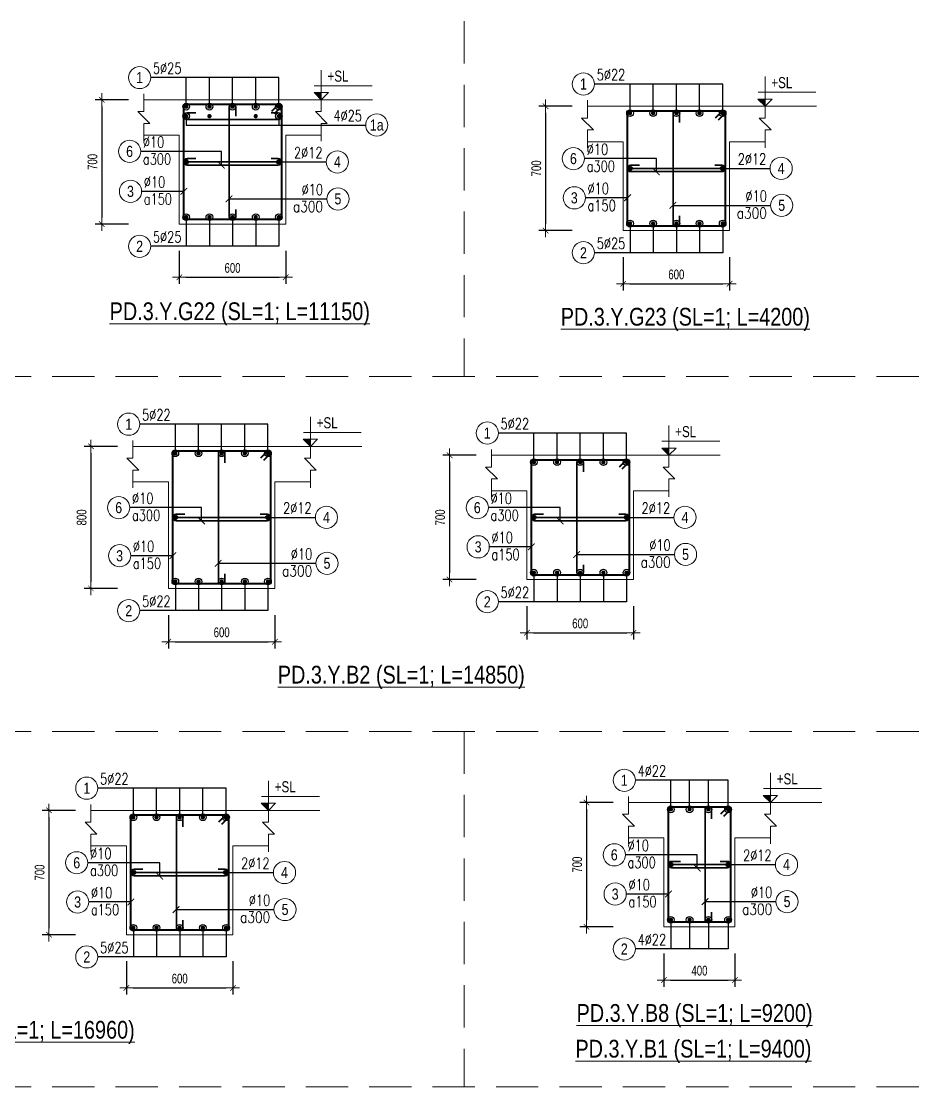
# Model space of a CAD drawing. Header units: millimetres. Extents: x 0 to 264070, y -218202 to 27271.
# Drawn here: x 259014 to 264070, y -193149 to -187149 of the extents above; entities that cross this region are included whole.
import ezdxf
from ezdxf.enums import TextEntityAlignment as Align

# ---------------------------------------------------------------- set-up
doc = ezdxf.new("R2010")
doc.units = ezdxf.units.MM
doc.header["$PDMODE"] = 3
doc.linetypes.add('HIDDEN2', pattern=[4.7625, 3.175, -1.5875])
doc.layers.get('0').update_dxf_attribs({"lineweight": 20})
doc.layers.get('Defpoints').update_dxf_attribs({"color": 151, "lineweight": 9})
for name, color, linetype, lineweight in [('NDC_S_ANNO', 7, 'Continuous', 20), ('NDC_S_CONTINUOUS', 3, 'Continuous', 20), ('NDC_S_DIM', 1, 'Continuous', 15), ('NDC_S_HIDDEN', 8, 'HIDDEN2', 13), ('NDC_S_REBAR', 4, 'Continuous', 35), ('NDC_S_STIRRUP', 4, 'Continuous', 40), ('NDC_S_TEXT SYMBOL', 7, 'Continuous', 20), ('NDC_S_THIN LINE', 8, 'Continuous', 9), ('NDC_S_VN TEXT', 7, 'Continuous', 20)]:
    doc.layers.add(name, color=color, linetype=linetype, lineweight=lineweight)
doc.styles.add('ARIAL', font='arial.ttf', dxfattribs={"width": 0.8})
doc.styles.add('NDC_ANNO', font='', dxfattribs={"width": 0.8})
doc.styles.add('NDC_DIM', font='', dxfattribs={"width": 0.75})
doc.styles.add('NDC_EN TXT', font='romans.shx', dxfattribs={"width": 0.8})
doc.styles.get('NDC_ANNO').set_extended_font_data('Dotum')
doc.styles.get('NDC_DIM').set_extended_font_data('Dotum')
doc.dimstyles.new('NDC_dim_25', dxfattribs={"dimscale": 25, "dimtxt": 2.2, "dimasz": 1.5, "dimexe": 1.5, "dimexo": 2.5, "dimgap": 1, "dimtad": 1, "dimdec": 0, "dimzin": 0, "dimdsep": 46, "dimtxsty": 'NDC_DIM', "dimblk": 'DIMMARK', "dimcen": 0.09, "dimdle": 1.2, "dimclrd": 1, "dimclre": 1, "dimclrt": 3, "dimadec": 0, "dimazin": 0, "dimtfac": 1, "dimtdec": 0, "dimtix": 1, "dimtofl": 0, "dimtmove": 0, "dimatfit": 3, "dimfxl": 6, "dimfxlon": 1, "dimtolj": 1, "dimtzin": 0, "dimarcsym": 0})

# ---------------------------------------------------------------- blocks, each defined once
blk = doc.blocks.new('kata_block_THEP')
at = {"layer": 'NDC_S_REBAR', "color": 0}
for p, q in [((-0.5, 0), (0.5, 0)), ((-0.35, 0.35), (0.35, -0.35)), ((0.35, 0.35), (-0.35, -0.35)), ((0, 0.5), (0, -0.5))]:
    blk.add_line(p, q, dxfattribs=at)
at = {"layer": 'NDC_S_REBAR', "color": 0, "const_width": 0.0833}
blk.add_lwpolyline([(-0.5, 0, 1), (0.5, 0, 1), (-0.5, 0, 1)], format="xyb", dxfattribs=at)
blk = doc.blocks.new('DIMMARK')
at = {"layer": 'NDC_S_DIM', "color": 1}
blk.add_line((-1.5, 0), (1, 0), dxfattribs=at)
at = {"layer": 'NDC_S_DIM', "color": 2, "const_width": 0.1}
blk.add_lwpolyline([(-0.42, -0.42), (0.42, 0.42)], dxfattribs=at)
blk = doc.blocks.new('*D675')
at = {"layer": 'Defpoints', "color": 0, "transparency": 16777216}
for p in [(259974.1, -187590.9), (259468.1, -188290.9), (259974.1, -188290.9)]:
    blk.add_point(p, dxfattribs=at)
at = {"layer": 'NDC_S_DIM', "color": 1, "lineweight": -2, "transparency": 16777216}
for p, q in [((259618.1, -187590.9), (259430.6, -187590.9)), ((259468.1, -187628.4), (259468.1, -188253.4)), ((259618.1, -188290.9), (259430.6, -188290.9))]:
    blk.add_line(p, q, dxfattribs=at)
at = {"layer": 'NDC_S_DIM', "color": 1, "lineweight": -2, "transparency": 16777216, "xscale": 37.5, "yscale": 37.5, "zscale": 37.5}
for p, rotation in [((259468.1, -187590.9), 90), ((259468.1, -188290.9), 270)]:
    blk.add_blockref('DIMMARK', p, dxfattribs=dict(at, rotation=rotation))
at = {"layer": 'NDC_S_DIM', "color": 3, "transparency": 16777216, "insert": (259415.6, -187940.9), "char_height": 55, "attachment_point": 5, "rotation": 90, "style": 'NDC_DIM'}
blk.add_mtext('\\A1;700', dxfattribs=at)
blk = doc.blocks.new('*D676')
at = {"layer": 'Defpoints', "color": 0, "transparency": 16777216}
for p in [(259904.4, -188290.9), (260504.4, -188290.9), (260504.4, -188590.9)]:
    blk.add_point(p, dxfattribs=at)
at = {"layer": 'NDC_S_DIM', "color": 1, "lineweight": -2, "transparency": 16777216}
for p, q in [((259904.4, -188440.9), (259904.4, -188628.4)), ((260504.4, -188440.9), (260504.4, -188628.4)), ((259941.9, -188590.9), (260466.9, -188590.9))]:
    blk.add_line(p, q, dxfattribs=at)
at = {"layer": 'NDC_S_DIM', "color": 1, "lineweight": -2, "transparency": 16777216, "xscale": 37.5, "yscale": 37.5, "zscale": 37.5, "rotation": 180}
blk.add_blockref('DIMMARK', (259904.4, -188590.9), dxfattribs=at)
at = {"layer": 'NDC_S_DIM', "color": 1, "lineweight": -2, "transparency": 16777216, "xscale": 37.5, "yscale": 37.5, "zscale": 37.5}
blk.add_blockref('DIMMARK', (260504.4, -188590.9), dxfattribs=at)
at = {"layer": 'NDC_S_DIM', "color": 3, "transparency": 16777216, "insert": (260204.4, -188538.4), "char_height": 55, "attachment_point": 5, "style": 'NDC_DIM'}
blk.add_mtext('\\A1;600', dxfattribs=at)
blk = doc.blocks.new('kata_block_CT')
at = {"layer": 'NDC_S_ANNO'}
blk.add_hatch(color=3, dxfattribs=at).paths.add_polyline_path([(0, 1.6), (-1.61, 1.6), (0, 0)])
at = {"layer": 'NDC_S_ANNO', "ltscale": 50}
h = blk.add_hatch(dxfattribs=at)
h.set_pattern_fill('ANSI31', color=256, scale=1.406, style=0)
h.paths.add_polyline_path([(0, 1.6), (0, 0), (1.61, 1.6)])
for p, q in [((-1.59, 3.14), (11.47, 3.14)), ((11.56, 0), (-1.64, 0))]:
    blk.add_line(p, q, dxfattribs=at)
for points in [[(0, 6.69), (0, 0)], [(0, 0), (-1.61, 1.6), (0, 1.6)], [(0, 0), (1.61, 1.6), (0, 1.6)]]:
    blk.add_lwpolyline(points, dxfattribs=at)
at = {"layer": 'NDC_S_ANNO', "color": 8, "ltscale": 50}
blk.add_lwpolyline([(0, 0), (-1.61, 1.6), (0, 1.6)], dxfattribs=at)
at = {"layer": 'NDC_S_TEXT SYMBOL', "color": 3, "style": 'NDC_ANNO', "width": 0.8}
blk.add_attdef('CT', (1.41, 4.07), '', height=2.5, dxfattribs=at)
blk = doc.blocks.new('kata_block_TD')
at = {"color": 6, "linetype": 'ByBlock', "lineweight": -2, "style": 'ARIAL', "width": 0.8}
blk.add_attdef('SECTDET2', text='', height=5, dxfattribs=at).set_placement((0, 7.97), align=Align.CENTER)
at = {"color": 0, "linetype": 'ByBlock', "lineweight": -2, "style": 'ARIAL', "width": 0.8}
blk.add_attdef('SECTDET1', text='', height=5, dxfattribs=at).set_placement((0, 1.47), align=Align.CENTER)
at = {"color": 3, "lineweight": 25, "style": 'ARIAL', "width": 0.8}
blk.add_attdef('SSCALE', text='', height=2.5, dxfattribs=at).set_placement((0, -4), align=Align.CENTER)
blk = doc.blocks.new('*U239')
blk.add_circle((2.5, 0), 2.5)
at = {"layer": 'NDC_S_VN TEXT', "color": 3, "style": 'NDC_EN TXT', "width": 0.75}
blk.add_attdef('DK2', text='', height=2.5, dxfattribs=at).set_placement((-0.85, 0.85), align=Align.RIGHT)
at = {"layer": 'NDC_S_VN TEXT', "color": 7, "style": 'ARIAL', "width": 0.8}
blk.add_attdef('SH3', text='', height=2.5, dxfattribs=at).set_placement((2.5, 0), align=Align.MIDDLE)
blk = doc.blocks.new('*U241')
blk.add_circle((-2.5, 0), 2.5)
at = {"layer": 'NDC_S_VN TEXT', "color": 3, "style": 'NDC_EN TXT', "width": 0.75}
for tag, p in [('DK1', (0.5, 0.85)), ('KC1', (0.5, -2.97))]:
    blk.add_attdef(tag, p, '', height=2.5, dxfattribs=at)
at = {"layer": 'NDC_S_VN TEXT', "color": 7, "style": 'ARIAL', "width": 0.8}
blk.add_attdef('SH2', text='', height=2.5, dxfattribs=at).set_placement((-2.5, 0), align=Align.MIDDLE)
blk = doc.blocks.new('*U321')
blk.add_circle((2.5, 0), 2.5)
at = {"layer": 'NDC_S_VN TEXT', "color": 3, "style": 'NDC_EN TXT'}
for tag, width, p in [('DK2', 0.75, (-0.85, 0.85)), ('KC2', 0.8, (-0.85, -2.97))]:
    blk.add_attdef(tag, text='', height=2.5, dxfattribs=dict(at, width=width)).set_placement(p, align=Align.RIGHT)
at = {"layer": 'NDC_S_VN TEXT', "color": 7, "style": 'ARIAL', "width": 0.8}
blk.add_attdef('SH3', text='', height=2.5, dxfattribs=at).set_placement((2.5, 0), align=Align.MIDDLE)
blk = doc.blocks.new('*U240')
blk.add_circle((-2.5, 0), 2.5)
at = {"layer": 'NDC_S_VN TEXT', "color": 3, "style": 'NDC_EN TXT', "width": 0.75}
blk.add_attdef('DK1', (0.5, 0.85), '', height=2.5, dxfattribs=at)
at = {"layer": 'NDC_S_VN TEXT', "color": 7, "style": 'ARIAL', "width": 0.8}
blk.add_attdef('SH2', text='', height=2.5, dxfattribs=at).set_placement((-2.5, 0), align=Align.MIDDLE)
blk = doc.blocks.new('*D677')
at = {"layer": 'Defpoints', "color": 0, "transparency": 16777216}
for p in [(262404.6, -188327.4), (263004.6, -188327.4), (263004.6, -188627.4)]:
    blk.add_point(p, dxfattribs=at)
at = {"layer": 'NDC_S_DIM', "color": 1, "lineweight": -2, "transparency": 16777216}
for p, q in [((262404.6, -188477.4), (262404.6, -188664.9)), ((263004.6, -188477.4), (263004.6, -188664.9)), ((262442.1, -188627.4), (262967.1, -188627.4))]:
    blk.add_line(p, q, dxfattribs=at)
at = {"layer": 'NDC_S_DIM', "color": 1, "lineweight": -2, "transparency": 16777216, "xscale": 37.5, "yscale": 37.5, "zscale": 37.5, "rotation": 180}
blk.add_blockref('DIMMARK', (262404.6, -188627.4), dxfattribs=at)
at = {"layer": 'NDC_S_DIM', "color": 1, "lineweight": -2, "transparency": 16777216, "xscale": 37.5, "yscale": 37.5, "zscale": 37.5}
blk.add_blockref('DIMMARK', (263004.6, -188627.4), dxfattribs=at)
at = {"layer": 'NDC_S_DIM', "color": 3, "transparency": 16777216, "insert": (262704.6, -188574.9), "char_height": 55, "attachment_point": 5, "style": 'NDC_DIM'}
blk.add_mtext('\\A1;600', dxfattribs=at)
blk = doc.blocks.new('*D678')
at = {"layer": 'Defpoints', "color": 0, "transparency": 16777216}
for p in [(262474.2, -187627.4), (261968.2, -188327.4), (262474.2, -188327.4)]:
    blk.add_point(p, dxfattribs=at)
at = {"layer": 'NDC_S_DIM', "color": 1, "lineweight": -2, "transparency": 16777216}
for p, q in [((262118.2, -187627.4), (261930.7, -187627.4)), ((261968.2, -187664.9), (261968.2, -188289.9)), ((262118.2, -188327.4), (261930.7, -188327.4))]:
    blk.add_line(p, q, dxfattribs=at)
at = {"layer": 'NDC_S_DIM', "color": 1, "lineweight": -2, "transparency": 16777216, "xscale": 37.5, "yscale": 37.5, "zscale": 37.5}
for p, rotation in [((261968.2, -187627.4), 90), ((261968.2, -188327.4), 270)]:
    blk.add_blockref('DIMMARK', p, dxfattribs=dict(at, rotation=rotation))
at = {"layer": 'NDC_S_DIM', "color": 3, "transparency": 16777216, "insert": (261915.7, -187977.4), "char_height": 55, "attachment_point": 5, "rotation": 90, "style": 'NDC_DIM'}
blk.add_mtext('\\A1;700', dxfattribs=at)
blk = doc.blocks.new('*D691')
at = {"layer": 'Defpoints', "color": 0, "transparency": 16777216}
for p in [(262634.9, -192248.3), (263034.9, -192248.3), (263034.9, -192548.3)]:
    blk.add_point(p, dxfattribs=at)
at = {"layer": 'NDC_S_DIM', "color": 1, "lineweight": -2, "transparency": 16777216}
for p, q in [((262634.9, -192398.3), (262634.9, -192585.8)), ((263034.9, -192398.3), (263034.9, -192585.8)), ((262672.4, -192548.3), (262997.4, -192548.3))]:
    blk.add_line(p, q, dxfattribs=at)
at = {"layer": 'NDC_S_DIM', "color": 1, "lineweight": -2, "transparency": 16777216, "xscale": 37.5, "yscale": 37.5, "zscale": 37.5, "rotation": 180}
blk.add_blockref('DIMMARK', (262634.9, -192548.3), dxfattribs=at)
at = {"layer": 'NDC_S_DIM', "color": 1, "lineweight": -2, "transparency": 16777216, "xscale": 37.5, "yscale": 37.5, "zscale": 37.5}
blk.add_blockref('DIMMARK', (263034.9, -192548.3), dxfattribs=at)
at = {"layer": 'NDC_S_DIM', "color": 3, "transparency": 16777216, "insert": (262834.9, -192495.8), "char_height": 55, "attachment_point": 5, "style": 'NDC_DIM'}
blk.add_mtext('\\A1;400', dxfattribs=at)
blk = doc.blocks.new('*D692')
at = {"layer": 'Defpoints', "color": 0, "transparency": 16777216}
for p in [(262704.6, -191548.3), (262198.6, -192248.3), (262704.6, -192248.3)]:
    blk.add_point(p, dxfattribs=at)
at = {"layer": 'NDC_S_DIM', "color": 1, "lineweight": -2, "transparency": 16777216}
for p, q in [((262348.6, -191548.3), (262161.1, -191548.3)), ((262198.6, -191585.8), (262198.6, -192210.8)), ((262348.6, -192248.3), (262161.1, -192248.3))]:
    blk.add_line(p, q, dxfattribs=at)
at = {"layer": 'NDC_S_DIM', "color": 1, "lineweight": -2, "transparency": 16777216, "xscale": 37.5, "yscale": 37.5, "zscale": 37.5}
for p, rotation in [((262198.6, -191548.3), 90), ((262198.6, -192248.3), 270)]:
    blk.add_blockref('DIMMARK', p, dxfattribs=dict(at, rotation=rotation))
at = {"layer": 'NDC_S_DIM', "color": 3, "transparency": 16777216, "insert": (262146.1, -191898.3), "char_height": 55, "attachment_point": 5, "rotation": 90, "style": 'NDC_DIM'}
blk.add_mtext('\\A1;700', dxfattribs=at)
blk = doc.blocks.new('*D770')
at = {"layer": 'Defpoints', "color": 0, "transparency": 16777216}
for p in [(259843.1, -190343), (260443.1, -190343), (260443.1, -190643)]:
    blk.add_point(p, dxfattribs=at)
at = {"layer": 'NDC_S_DIM', "color": 1, "lineweight": -2, "transparency": 16777216}
for p, q in [((259843.1, -190493), (259843.1, -190680.5)), ((260443.1, -190493), (260443.1, -190680.5)), ((259880.6, -190643), (260405.6, -190643))]:
    blk.add_line(p, q, dxfattribs=at)
at = {"layer": 'NDC_S_DIM', "color": 1, "lineweight": -2, "transparency": 16777216, "xscale": 37.5, "yscale": 37.5, "zscale": 37.5, "rotation": 180}
blk.add_blockref('DIMMARK', (259843.1, -190643), dxfattribs=at)
at = {"layer": 'NDC_S_DIM', "color": 1, "lineweight": -2, "transparency": 16777216, "xscale": 37.5, "yscale": 37.5, "zscale": 37.5}
blk.add_blockref('DIMMARK', (260443.1, -190643), dxfattribs=at)
at = {"layer": 'NDC_S_DIM', "color": 3, "transparency": 16777216, "insert": (260143.1, -190590.5), "char_height": 55, "attachment_point": 5, "style": 'NDC_DIM'}
blk.add_mtext('\\A1;600', dxfattribs=at)
blk = doc.blocks.new('*D771')
at = {"layer": 'Defpoints', "color": 0, "transparency": 16777216}
for p in [(259912.7, -189543), (259406.7, -190343), (259912.7, -190343)]:
    blk.add_point(p, dxfattribs=at)
at = {"layer": 'NDC_S_DIM', "color": 1, "lineweight": -2, "transparency": 16777216}
for p, q in [((259556.7, -189543), (259369.2, -189543)), ((259406.7, -189580.5), (259406.7, -190305.5)), ((259556.7, -190343), (259369.2, -190343))]:
    blk.add_line(p, q, dxfattribs=at)
at = {"layer": 'NDC_S_DIM', "color": 1, "lineweight": -2, "transparency": 16777216, "xscale": 37.5, "yscale": 37.5, "zscale": 37.5}
for p, rotation in [((259406.7, -189543), 90), ((259406.7, -190343), 270)]:
    blk.add_blockref('DIMMARK', p, dxfattribs=dict(at, rotation=rotation))
at = {"layer": 'NDC_S_DIM', "color": 3, "transparency": 16777216, "insert": (259354.2, -189943), "char_height": 55, "attachment_point": 5, "rotation": 90, "style": 'NDC_DIM'}
blk.add_mtext('\\A1;800', dxfattribs=at)
blk = doc.blocks.new('*D768')
at = {"layer": 'Defpoints', "color": 0, "transparency": 16777216}
for p in [(261863, -190293), (262463, -190293), (262463, -190593)]:
    blk.add_point(p, dxfattribs=at)
at = {"layer": 'NDC_S_DIM', "color": 1, "lineweight": -2, "transparency": 16777216}
for p, q in [((261863, -190443), (261863, -190630.5)), ((262463, -190443), (262463, -190630.5)), ((261900.5, -190593), (262425.5, -190593))]:
    blk.add_line(p, q, dxfattribs=at)
at = {"layer": 'NDC_S_DIM', "color": 1, "lineweight": -2, "transparency": 16777216, "xscale": 37.5, "yscale": 37.5, "zscale": 37.5, "rotation": 180}
blk.add_blockref('DIMMARK', (261863, -190593), dxfattribs=at)
at = {"layer": 'NDC_S_DIM', "color": 1, "lineweight": -2, "transparency": 16777216, "xscale": 37.5, "yscale": 37.5, "zscale": 37.5}
blk.add_blockref('DIMMARK', (262463, -190593), dxfattribs=at)
at = {"layer": 'NDC_S_DIM', "color": 3, "transparency": 16777216, "insert": (262163, -190540.5), "char_height": 55, "attachment_point": 5, "style": 'NDC_DIM'}
blk.add_mtext('\\A1;600', dxfattribs=at)
blk = doc.blocks.new('*D769')
at = {"layer": 'Defpoints', "color": 0, "transparency": 16777216}
for p in [(261932.6, -189593), (261426.6, -190293), (261932.6, -190293)]:
    blk.add_point(p, dxfattribs=at)
at = {"layer": 'NDC_S_DIM', "color": 1, "lineweight": -2, "transparency": 16777216}
for p, q in [((261576.6, -189593), (261389.1, -189593)), ((261426.6, -189630.5), (261426.6, -190255.5)), ((261576.6, -190293), (261389.1, -190293))]:
    blk.add_line(p, q, dxfattribs=at)
at = {"layer": 'NDC_S_DIM', "color": 1, "lineweight": -2, "transparency": 16777216, "xscale": 37.5, "yscale": 37.5, "zscale": 37.5}
for p, rotation in [((261426.6, -189593), 90), ((261426.6, -190293), 270)]:
    blk.add_blockref('DIMMARK', p, dxfattribs=dict(at, rotation=rotation))
at = {"layer": 'NDC_S_DIM', "color": 3, "transparency": 16777216, "insert": (261374.1, -189943), "char_height": 55, "attachment_point": 5, "rotation": 90, "style": 'NDC_DIM'}
blk.add_mtext('\\A1;700', dxfattribs=at)
blk = doc.blocks.new('*D776')
at = {"layer": 'Defpoints', "color": 0, "transparency": 16777216}
for p in [(259606.6, -192293), (260206.6, -192293), (260206.6, -192593)]:
    blk.add_point(p, dxfattribs=at)
at = {"layer": 'NDC_S_DIM', "color": 1, "lineweight": -2, "transparency": 16777216}
for p, q in [((259606.6, -192443), (259606.6, -192630.5)), ((260206.6, -192443), (260206.6, -192630.5)), ((259644.1, -192593), (260169.1, -192593))]:
    blk.add_line(p, q, dxfattribs=at)
at = {"layer": 'NDC_S_DIM', "color": 1, "lineweight": -2, "transparency": 16777216, "xscale": 37.5, "yscale": 37.5, "zscale": 37.5, "rotation": 180}
blk.add_blockref('DIMMARK', (259606.6, -192593), dxfattribs=at)
at = {"layer": 'NDC_S_DIM', "color": 1, "lineweight": -2, "transparency": 16777216, "xscale": 37.5, "yscale": 37.5, "zscale": 37.5}
blk.add_blockref('DIMMARK', (260206.6, -192593), dxfattribs=at)
at = {"layer": 'NDC_S_DIM', "color": 3, "transparency": 16777216, "insert": (259906.6, -192540.5), "char_height": 55, "attachment_point": 5, "style": 'NDC_DIM'}
blk.add_mtext('\\A1;600', dxfattribs=at)
blk = doc.blocks.new('*D777')
at = {"layer": 'Defpoints', "color": 0, "transparency": 16777216}
for p in [(259676.3, -191593), (259170.3, -192293), (259676.3, -192293)]:
    blk.add_point(p, dxfattribs=at)
at = {"layer": 'NDC_S_DIM', "color": 1, "lineweight": -2, "transparency": 16777216}
for p, q in [((259320.3, -191593), (259132.8, -191593)), ((259170.3, -191630.5), (259170.3, -192255.5)), ((259320.3, -192293), (259132.8, -192293))]:
    blk.add_line(p, q, dxfattribs=at)
at = {"layer": 'NDC_S_DIM', "color": 1, "lineweight": -2, "transparency": 16777216, "xscale": 37.5, "yscale": 37.5, "zscale": 37.5}
for p, rotation in [((259170.3, -191593), 90), ((259170.3, -192293), 270)]:
    blk.add_blockref('DIMMARK', p, dxfattribs=dict(at, rotation=rotation))
at = {"layer": 'NDC_S_DIM', "color": 3, "transparency": 16777216, "insert": (259117.8, -191943), "char_height": 55, "attachment_point": 5, "rotation": 90, "style": 'NDC_DIM'}
blk.add_mtext('\\A1;700', dxfattribs=at)

msp = doc.modelspace()

# ---------------------------------------------------------------- linework, layer by layer
at = {"layer": 'NDC_S_CONTINUOUS'}
for points in [[(259704.4, -187590.9), (259904.4, -187590.9), (259904.4, -187590.9), (260504.4, -187590.9), (260504.4, -187590.9), (260704.4, -187590.9)], [(262204.6, -187627.4), (262404.6, -187627.4), (262404.6, -187627.4), (263004.6, -187627.4), (263004.6, -187627.4), (263204.6, -187627.4)], [(259704.4, -187790.9), (259904.4, -187790.9), (259904.4, -188290.9), (260504.4, -188290.9), (260504.4, -187790.9), (260704.4, -187790.9)], [(262204.6, -187827.4), (262404.6, -187827.4), (262404.6, -188327.4), (263004.6, -188327.4), (263004.6, -187827.4), (263204.6, -187827.4)], [(259643.1, -189543), (259843.1, -189543), (259843.1, -189543), (260443.1, -189543), (260443.1, -189543), (260643.1, -189543)], [(261663, -189593), (261863, -189593), (261863, -189593), (262463, -189593), (262463, -189593), (262663, -189593)], [(259643.1, -189743), (259843.1, -189743), (259843.1, -190343), (260443.1, -190343), (260443.1, -189743), (260643.1, -189743)], [(261663, -189793), (261863, -189793), (261863, -190293), (262463, -190293), (262463, -189793), (262663, -189793)], [(262434.9, -191548.3), (262634.9, -191548.3), (262634.9, -191548.3), (263034.9, -191548.3), (263034.9, -191548.3), (263234.9, -191548.3)], [(259406.6, -191593), (259606.6, -191593), (259606.6, -191593), (260206.6, -191593), (260206.6, -191593), (260406.6, -191593)], [(262434.9, -191748.3), (262634.9, -191748.3), (262634.9, -192248.3), (263034.9, -192248.3), (263034.9, -191748.3), (263234.9, -191748.3)], [(259406.6, -191793), (259606.6, -191793), (259606.6, -192293), (260206.6, -192293), (260206.6, -191793), (260406.6, -191793)]]:
    msp.add_lwpolyline(points, dxfattribs=at)
at = {"layer": 'NDC_S_DIM'}
for centre in [(259943.4, -187683.4), (260465.4, -187683.4)]:
    msp.add_circle(centre, 18.8, dxfattribs=at)
at = {"layer": 'NDC_S_HIDDEN', "ltscale": 75}
for p, q in [((261508.5, -187149.1), (261508.5, -189149.1)), ((264070, -189149.1), (246139.4, -189149.1)), ((264070, -191149.1), (246139.4, -191149.1)), ((261508.5, -191149.1), (261508.5, -193149.1)), ((264070, -193149.1), (246139.4, -193149.1))]:
    msp.add_line(p, q, dxfattribs=at)
at = {"layer": 'NDC_S_REBAR'}
for points in [[(260222.8, -187683.2), (260222.8, -187634.3, 1), (260185.9, -187634.3), (260185.9, -188247.5, 1), (260222.8, -188247.5), (260222.8, -188208.2, -0.414214)], [(259996.8, -187665), (259947.9, -187665, 1), (259947.9, -187701.8), (260461, -187701.8, 1), (260461, -187665), (260421.7, -187665, -0.414214)], [(262722.9, -187719.7), (262722.9, -187670.8, 1), (262686.1, -187670.8), (262686.1, -188283.9, 1), (262722.9, -188283.9), (262722.9, -188244.7, -0.414214)], [(259996.8, -187922.5), (259947.9, -187922.5, 1), (259947.9, -187959.3), (260461, -187959.3, 1), (260461, -187922.5), (260421.7, -187922.5, -0.414214)], [(262496.9, -187958.9), (262448, -187958.9, 1), (262448, -187995.8), (262961.1, -187995.8, 1), (262961.1, -187958.9), (262921.9, -187958.9, -0.414214)], [(260161.4, -189635.4), (260161.4, -189586.5, 1), (260124.6, -189586.5), (260124.6, -190299.6, 1), (260161.4, -190299.6), (260161.4, -190260.4, -0.414214)], [(262181.3, -189685.4), (262181.3, -189636.5, 1), (262144.5, -189636.5), (262144.5, -190249.6, 1), (262181.3, -190249.6), (262181.3, -190210.4, -0.414214)], [(259935.4, -189924.6), (259886.5, -189924.6, 1), (259886.5, -189961.5), (260399.6, -189961.5, 1), (260399.6, -189924.6), (260360.4, -189924.6, -0.414214)], [(261955.3, -189924.6), (261906.4, -189924.6, 1), (261906.4, -189961.5), (262419.5, -189961.5, 1), (262419.5, -189924.6), (262380.3, -189924.6, -0.414214)], [(262903.3, -191640.7), (262903.3, -191591.8, 1), (262866.5, -191591.8), (262866.5, -192204.9, 1), (262903.3, -192204.9), (262903.3, -192165.7, -0.414214)], [(259925, -191685.4), (259925, -191636.5, 1), (259888.1, -191636.5), (259888.1, -192249.6, 1), (259925, -192249.6), (259925, -192210.4, -0.414214)], [(262727.2, -191879.9), (262678.3, -191879.9, 1), (262678.3, -191916.8), (262991.5, -191916.8, 1), (262991.5, -191879.9), (262952.2, -191879.9, -0.414214)], [(259698.9, -191924.6), (259650, -191924.6, 1), (259650, -191961.5), (260163.2, -191961.5, 1), (260163.2, -191924.6), (260123.9, -191924.6, -0.414214)]]:
    msp.add_lwpolyline(points, format="xyb", dxfattribs=at)
at = {"layer": 'NDC_S_STIRRUP'}
for points in [[(260425.4, -187655.9), (260465.4, -187615.9, -0.414214), (260479.4, -187629.9), (260479.4, -188251.9, -0.414214), (260465.4, -188265.9), (259943.4, -188265.9, -0.414214), (259929.4, -188251.9), (259929.4, -187629.9, -0.414214), (259943.4, -187615.9), (260465.4, -187615.9, -0.414214), (260479.4, -187629.9), (260439.4, -187669.9)], [(262925.6, -187692.4), (262965.6, -187652.4, -0.414214), (262979.6, -187666.4), (262979.6, -188288.4, -0.414214), (262965.6, -188302.4), (262443.6, -188302.4, -0.414214), (262429.6, -188288.4), (262429.6, -187666.4, -0.414214), (262443.6, -187652.4), (262965.6, -187652.4, -0.414214), (262979.6, -187666.4), (262939.6, -187706.4)], [(260364.1, -189608), (260404.1, -189568, -0.414214), (260418.1, -189582), (260418.1, -190304, -0.414214), (260404.1, -190318), (259882.1, -190318, -0.414214), (259868.1, -190304), (259868.1, -189582, -0.414214), (259882.1, -189568), (260404.1, -189568, -0.414214), (260418.1, -189582), (260378.1, -189622)], [(262384, -189658), (262424, -189618, -0.414214), (262438, -189632), (262438, -190254, -0.414214), (262424, -190268), (261902, -190268, -0.414214), (261888, -190254), (261888, -189632, -0.414214), (261902, -189618), (262424, -189618, -0.414214), (262438, -189632), (262398, -189672)], [(262955.9, -191613.3), (262995.9, -191573.3, -0.414214), (263009.9, -191587.3), (263009.9, -192209.3, -0.414214), (262995.9, -192223.3), (262673.9, -192223.3, -0.414214), (262659.9, -192209.3), (262659.9, -191587.3, -0.414214), (262673.9, -191573.3), (262995.9, -191573.3, -0.414214), (263009.9, -191587.3), (262969.9, -191627.3)], [(260127.6, -191658), (260167.6, -191618, -0.414214), (260181.6, -191632), (260181.6, -192254, -0.414214), (260167.6, -192268), (259645.6, -192268, -0.414214), (259631.6, -192254), (259631.6, -191632, -0.414214), (259645.6, -191618), (260167.6, -191618, -0.414214), (260181.6, -191632), (260141.6, -191672)]]:
    msp.add_lwpolyline(points, format="xyb", dxfattribs=at)
at = {"layer": 'NDC_S_THIN LINE'}
for points in [[(259704.4, -187824.2), (259704.4, -187724.2), (259737.8, -187724.2), (259671.1, -187657.6), (259704.4, -187657.6), (259704.4, -187557.6)], [(260704.4, -187824.2), (260704.4, -187724.2), (260737.8, -187724.2), (260671.1, -187657.6), (260704.4, -187657.6), (260704.4, -187557.6)], [(262204.6, -187860.7), (262204.6, -187760.7), (262237.9, -187760.7), (262171.2, -187694), (262204.6, -187694), (262204.6, -187594)], [(263204.6, -187860.7), (263204.6, -187760.7), (263237.9, -187760.7), (263171.2, -187694), (263204.6, -187694), (263204.6, -187594)], [(259643.1, -189776.4), (259643.1, -189676.4), (259676.4, -189676.4), (259609.7, -189609.7), (259643.1, -189609.7), (259643.1, -189509.7)], [(260643.1, -189776.4), (260643.1, -189676.4), (260676.4, -189676.4), (260609.7, -189609.7), (260643.1, -189609.7), (260643.1, -189509.7)], [(261663, -189826.4), (261663, -189726.4), (261696.3, -189726.4), (261629.6, -189659.7), (261663, -189659.7), (261663, -189559.7)], [(262663, -189826.4), (262663, -189726.4), (262696.3, -189726.4), (262629.6, -189659.7), (262663, -189659.7), (262663, -189559.7)], [(262434.9, -191781.7), (262434.9, -191681.7), (262468.2, -191681.7), (262401.6, -191615), (262434.9, -191615), (262434.9, -191515)], [(263234.9, -191781.7), (263234.9, -191681.7), (263268.2, -191681.7), (263201.6, -191615), (263234.9, -191615), (263234.9, -191515)], [(259406.6, -191826.4), (259406.6, -191726.4), (259439.9, -191726.4), (259373.3, -191659.7), (259406.6, -191659.7), (259406.6, -191559.7)], [(260406.6, -191826.4), (260406.6, -191726.4), (260439.9, -191726.4), (260373.3, -191659.7), (260406.6, -191659.7), (260406.6, -191559.7)]]:
    msp.add_lwpolyline(points, dxfattribs=at)

# ---------------------------------------------------------------- block references
at = {"layer": 'NDC_S_REBAR', "color": 3, "xscale": 22, "yscale": 22, "zscale": 22}
for p in [(259943.4, -187629.9), (259943.4, -187683.4), (262443.6, -187666.4), (259943.4, -187940.9), (262443.6, -187977.4), (259943.4, -188251.9), (262443.6, -188288.4), (259882.1, -189582), (261902, -189632), (259882.1, -189943), (261902, -189943), (261902, -190254), (259882.1, -190304), (262673.9, -191587.3), (259645.6, -191632), (259645.6, -191943), (262673.9, -191898.3), (262673.9, -192209.3), (259645.6, -192254)]:
    msp.add_blockref('kata_block_THEP', p, dxfattribs=at)
at = {"layer": 'NDC_S_REBAR', "xscale": 22, "yscale": 22, "zscale": 22}
for p in [(260073.9, -187629.9), (260204.4, -187629.9), (260334.9, -187629.9), (260465.4, -187629.9), (260073.9, -187683.4), (260334.9, -187683.4), (260465.4, -187683.4), (262574.1, -187666.4), (262704.6, -187666.4), (262835.1, -187666.4), (262965.6, -187666.4), (260465.4, -187940.9), (262965.6, -187977.4), (260073.9, -188251.9), (260204.4, -188251.9), (260334.9, -188251.9), (260465.4, -188251.9), (262574.1, -188288.4), (262704.6, -188288.4), (262835.1, -188288.4), (262965.6, -188288.4), (260012.6, -189582), (260143.1, -189582), (260273.6, -189582), (260404.1, -189582), (262032.5, -189632), (262163, -189632), (262293.5, -189632), (262424, -189632), (260404.1, -189943), (262424, -189943), (262032.5, -190254), (262163, -190254), (262293.5, -190254), (262424, -190254), (260012.6, -190304), (260143.1, -190304), (260273.6, -190304), (260404.1, -190304), (262995.9, -191587.3), (259776.1, -191632), (259906.6, -191632), (260037.1, -191632), (260167.6, -191632), (260167.6, -191943), (262995.9, -191898.3), (262779.4, -192209.3), (262884.9, -192209.3), (262995.9, -192209.3), (259776.1, -192254), (259906.6, -192254), (260037.1, -192254), (260167.6, -192254)]:
    msp.add_blockref('kata_block_THEP', p, dxfattribs=at)
at = {"layer": 'NDC_S_REBAR', "xscale": -22, "yscale": 22, "zscale": 22, "rotation": 180}
for p in [(262779.4, -191587.3), (262884.9, -191587.3)]:
    msp.add_blockref('kata_block_THEP', p, dxfattribs=at)
at = {"layer": 'NDC_S_THIN LINE', "xscale": 25, "yscale": 25, "zscale": 25}
for name, p, values in [('*U240', (259743.4, -187465.9), {'SH2': '1', 'DK1': '5%%c25'}), ('*U240', (262243.6, -187502.4), {'SH2': '1', 'DK1': '5%%c22'}), ('*U239', (260954.4, -187733.4), {'SH3': '1a', 'DK2': '4%%c25'}), ('*U241', (259686.9, -187881.8), {'SH2': '6', 'DK1': '%%c10', 'KC1': 'a300'}), ('*U239', (260732.3, -187940.9), {'SH3': '4', 'DK2': '2%%c12'}), ('*U241', (262187.1, -187922.4), {'SH2': '6', 'DK1': '%%c10', 'KC1': 'a300'}), ('*U239', (263232.5, -187977.4), {'SH3': '4', 'DK2': '2%%c12'}), ('*U241', (259691.9, -188106.7), {'SH2': '3', 'DK1': '%%c10', 'KC1': 'a150'}), ('*U321', (260735.5, -188149.4), {'SH3': '5', 'DK2': '%%c10', 'KC2': 'a300'}), ('*U241', (262192.1, -188143.2), {'SH2': '3', 'DK1': '%%c10', 'KC1': 'a150'}), ('*U321', (263235.6, -188185.8), {'SH3': '5', 'DK2': '%%c10', 'KC2': 'a300'}), ('*U240', (259743.4, -188415.9), {'SH2': '2', 'DK1': '5%%c25'}), ('*U240', (262243.6, -188452.4), {'SH2': '2', 'DK1': '5%%c25'}), ('*U240', (259682.1, -189418), {'SH2': '1', 'DK1': '5%%c22'}), ('*U240', (261702, -189468), {'SH2': '1', 'DK1': '5%%c22'}), ('*U241', (259625.6, -189888), {'SH2': '6', 'DK1': '%%c10', 'KC1': 'a300'}), ('*U241', (261645.5, -189888), {'SH2': '6', 'DK1': '%%c10', 'KC1': 'a300'}), ('*U239', (260670.9, -189943), {'SH3': '4', 'DK2': '2%%c12'}), ('*U239', (262690.8, -189943), {'SH3': '4', 'DK2': '2%%c12'}), ('*U241', (259630.6, -190158.9), {'SH2': '3', 'DK1': '%%c10', 'KC1': 'a150'}), ('*U241', (261650.5, -190108.9), {'SH2': '3', 'DK1': '%%c10', 'KC1': 'a150'}), ('*U321', (262694, -190151.5), {'SH3': '5', 'DK2': '%%c10', 'KC2': 'a300'}), ('*U321', (260674.1, -190201.5), {'SH3': '5', 'DK2': '%%c10', 'KC2': 'a300'}), ('*U240', (261702, -190418), {'SH2': '2', 'DK1': '5%%c22'}), ('*U240', (259682.1, -190468), {'SH2': '2', 'DK1': '5%%c22'}), ('*U240', (262473.9, -191423.3), {'SH2': '1', 'DK1': '4%%c22'}), ('*U240', (259445.6, -191468), {'SH2': '1', 'DK1': '5%%c22'}), ('*U241', (262417.4, -191843.3), {'SH2': '6', 'DK1': '%%c10', 'KC1': 'a300'}), ('*U241', (259389.1, -191888), {'SH2': '6', 'DK1': '%%c10', 'KC1': 'a300'}), ('*U239', (263262.8, -191898.3), {'SH3': '4', 'DK2': '2%%c12'}), ('*U239', (260434.5, -191943), {'SH3': '4', 'DK2': '2%%c12'}), ('*U241', (262422.4, -192064.2), {'SH2': '3', 'DK1': '%%c10', 'KC1': 'a150'}), ('*U241', (259394.1, -192108.9), {'SH2': '3', 'DK1': '%%c10', 'KC1': 'a150'}), ('*U321', (263265.9, -192106.8), {'SH3': '5', 'DK2': '%%c10', 'KC2': 'a300'}), ('*U321', (260437.7, -192151.5), {'SH3': '5', 'DK2': '%%c10', 'KC2': 'a300'}), ('*U240', (262473.9, -192373.3), {'SH2': '2', 'DK1': '4%%c22'}), ('*U240', (259445.6, -192418), {'SH2': '2', 'DK1': '5%%c25'})]:
    msp.add_blockref(name, p, dxfattribs=at).add_auto_attribs(values)
at = {"layer": 'NDC_S_VN TEXT', "xscale": 25, "yscale": 25, "zscale": 25}
for p in [(260704.4, -187590.9), (263204.6, -187627.4), (260643.1, -189543), (262663, -189593), (263234.9, -191548.3), (260406.6, -191593)]:
    msp.add_blockref('kata_block_CT', p, dxfattribs=at).add_auto_attribs({'CT': '+SL'})
at = {"layer": 'NDC_S_VN TEXT'}
ref = msp.add_blockref('kata_block_TD', (260245.1, -188861.4), dxfattribs=dict(at, xscale=20, yscale=20, zscale=20))
ref.add_attrib('SECTDET1', '%%uPD.3.Y.G22 (SL=1; L=11150)', dxfattribs={"layer": '0', "color": 0, "linetype": 'ByBlock', "lineweight": -2, "height": 100, "style": 'ARIAL', "width": 0.8}).set_placement((260245.1, -188832), align=Align.CENTER)
ref = msp.add_blockref('kata_block_TD', (262755.2, -188892.3), dxfattribs=dict(at, xscale=20, yscale=20, zscale=20))
ref.add_attrib('SECTDET1', '%%uPD.3.Y.G23 (SL=1; L=4200)', dxfattribs={"layer": '0', "color": 0, "linetype": 'ByBlock', "lineweight": -2, "height": 100, "style": 'ARIAL', "width": 0.8}).set_placement((262755.2, -188862.8), align=Align.CENTER)
ref = msp.add_blockref('kata_block_TD', (261155.1, -190908), dxfattribs=dict(at, xscale=20, yscale=20, zscale=20))
ref.add_attrib('SECTDET1', '%%uPD.3.Y.B2 (SL=1; L=14850)', dxfattribs={"layer": '0', "color": 0, "linetype": 'ByBlock', "lineweight": -2, "height": 100, "style": 'ARIAL', "width": 0.8}).set_placement((261155.1, -190878.5), align=Align.CENTER)
ref = msp.add_blockref('kata_block_TD', (262807.3, -192813.2), dxfattribs=dict(at, xscale=20, yscale=20, zscale=20))
ref.add_attrib('SECTDET1', '%%uPD.3.Y.B8 (SL=1; L=9200)', dxfattribs={"layer": '0', "color": 0, "linetype": 'ByBlock', "lineweight": -2, "height": 100, "style": 'ARIAL', "width": 0.8}).set_placement((262807.3, -192783.8), align=Align.CENTER)
ref = msp.add_blockref('kata_block_TD', (258920.2, -192908), dxfattribs=dict(at, xscale=20, yscale=20, zscale=20))
ref.add_attrib('SECTDET1', '%%uPD.3.Y.B3A (SL=1; L=16960)', dxfattribs={"layer": '0', "color": 0, "linetype": 'ByBlock', "lineweight": -2, "height": 100, "style": 'ARIAL', "width": 0.8}).set_placement((258920.2, -192878.5), align=Align.CENTER)
ref = msp.add_blockref('kata_block_TD', (262800.8, -193014.4), dxfattribs=dict(at, xscale=20, yscale=20, zscale=20))
ref.add_attrib('SECTDET1', '%%uPD.3.Y.B1 (SL=1; L=9400)', dxfattribs={"layer": '0', "color": 0, "linetype": 'ByBlock', "lineweight": -2, "height": 100, "style": 'ARIAL', "width": 0.8}).set_placement((262800.8, -192985), align=Align.CENTER)

# ---------------------------------------------------------------- dimensions: what is measured, and where the dimension line sits
at = {"layer": 'NDC_S_DIM'}
for base, p1, p2, picture, middle in [((259468.1, -188290.9), (259974.1, -187590.9), (259974.1, -188290.9), '*D675', (259415.6, -187940.9)), ((261968.2, -188327.4), (262474.2, -187627.4), (262474.2, -188327.4), '*D678', (261915.7, -187977.4)), ((259406.7, -190343), (259912.7, -189543), (259912.7, -190343), '*D771', (259354.2, -189943)), ((261426.6, -190293), (261932.6, -189593), (261932.6, -190293), '*D769', (261374.1, -189943)), ((262198.6, -192248.3), (262704.6, -191548.3), (262704.6, -192248.3), '*D692', (262146.1, -191898.3)), ((259170.3, -192293), (259676.3, -191593), (259676.3, -192293), '*D777', (259117.8, -191943))]:
    dim = msp.add_linear_dim(base=base, p1=p1, p2=p2, angle=270, dimstyle='NDC_dim_25', dxfattribs=at)
    dim.commit()
    dim.dimension.update_dxf_attribs({"geometry": picture, "text_midpoint": middle})
for base, p1, p2, picture, middle in [((260504.4, -188590.9), (259904.4, -188290.9), (260504.4, -188290.9), '*D676', (260204.4, -188538.4)), ((263004.6, -188627.4), (262404.6, -188327.4), (263004.6, -188327.4), '*D677', (262704.6, -188574.9)), ((262463, -190593), (261863, -190293), (262463, -190293), '*D768', (262163, -190540.5)), ((260443.1, -190643), (259843.1, -190343), (260443.1, -190343), '*D770', (260143.1, -190590.5)), ((260206.6, -192593), (259606.6, -192293), (260206.6, -192293), '*D776', (259906.6, -192540.5)), ((263034.9, -192548.3), (262634.9, -192248.3), (263034.9, -192248.3), '*D691', (262834.9, -192495.8))]:
    dim = msp.add_linear_dim(base=base, p1=p1, p2=p2, dimstyle='NDC_dim_25', dxfattribs=at)
    dim.commit()
    dim.dimension.update_dxf_attribs({"geometry": picture, "text_midpoint": middle})

# ---------------------------------------------------------------- leaders
at = {"layer": 'NDC_S_THIN LINE'}
for points, override in [([(260465.4, -187629.9), (260465.4, -187465.9), (259743.4, -187465.9)], {"dimldrblk": 'DotBlank'}), ([(260334.9, -187629.9), (260334.9, -187465.9), (259743.4, -187465.9)], {"dimldrblk": 'DotBlank'}), ([(260204.4, -187629.9), (260204.4, -187465.9), (259743.4, -187465.9)], {"dimldrblk": 'DotBlank'}), ([(260073.9, -187629.9), (260073.9, -187465.9), (259743.4, -187465.9)], {"dimldrblk": 'DotBlank'}), ([(259943.4, -187629.9), (259943.4, -187465.9), (259743.4, -187465.9)], {"dimldrblk": 'DotBlank'}), ([(262443.6, -187666.4), (262443.6, -187502.4), (262243.6, -187502.4)], {"dimldrblk": 'DotBlank'}), ([(262574.1, -187666.4), (262574.1, -187502.4), (262243.6, -187502.4)], {"dimldrblk": 'DotBlank'}), ([(262704.6, -187666.4), (262704.6, -187502.4), (262243.6, -187502.4)], {"dimldrblk": 'DotBlank'}), ([(262835.1, -187666.4), (262835.1, -187502.4), (262243.6, -187502.4)], {"dimldrblk": 'DotBlank'}), ([(262965.6, -187666.4), (262965.6, -187502.4), (262243.6, -187502.4)], {"dimldrblk": 'DotBlank'}), ([(259943.4, -187683.4), (259943.4, -187733.4), (260954.4, -187733.4)], {"dimldrblk": 'DotBlank'}), ([(260465.4, -187683.4), (260465.4, -187733.4), (260954.4, -187733.4)], {"dimldrblk": 'DotBlank'}), ([(260141.5, -187959.3), (260141.5, -187881.8), (259686.9, -187881.8)], {"dimldrblk": 'ArchTick'}), ([(259943.4, -187940.9), (260471.4, -187940.9)], {"dimasz": 1, "dimldrblk": 'DotBlank'}), ([(260465.4, -187940.9), (259943.4, -187940.9)], {"dimasz": 1, "dimldrblk": 'DotBlank'}), ([(260465.4, -187940.9), (260732.3, -187940.9)], {"dimldrblk": 'DotSmall'}), ([(262591.9, -187997.4), (262591.9, -187922.4), (262187.1, -187922.4)], {"dimldrblk": 'ArchTick'}), ([(262443.6, -187977.4), (262971.6, -187977.4)], {"dimasz": 1, "dimldrblk": 'DotBlank'}), ([(262965.6, -187977.4), (262443.6, -187977.4)], {"dimasz": 1, "dimldrblk": 'DotBlank'}), ([(262965.6, -187977.4), (263232.5, -187977.4)], {"dimldrblk": 'DotSmall'}), ([(259929.4, -188106.7), (259691.9, -188106.7)], {"dimldrblk": 'ArchTick'}), ([(260184.4, -188149.4), (260735.5, -188149.4)], {"dimldrblk": 'ArchTick'}), ([(262429.6, -188143.2), (262192.1, -188143.2)], {"dimldrblk": 'ArchTick'}), ([(262684.6, -188185.8), (263235.6, -188185.8)], {"dimldrblk": 'ArchTick'}), ([(260465.4, -188251.9), (260465.4, -188415.9), (259743.4, -188415.9)], {"dimldrblk": 'DotBlank'}), ([(260334.9, -188251.9), (260334.9, -188415.9), (259743.4, -188415.9)], {"dimldrblk": 'DotBlank'}), ([(260204.4, -188251.9), (260204.4, -188415.9), (259743.4, -188415.9)], {"dimldrblk": 'DotBlank'}), ([(260073.9, -188251.9), (260073.9, -188415.9), (259743.4, -188415.9)], {"dimldrblk": 'DotBlank'}), ([(259943.4, -188251.9), (259943.4, -188415.9), (259743.4, -188415.9)], {"dimldrblk": 'DotBlank'}), ([(262443.6, -188288.4), (262443.6, -188452.4), (262243.6, -188452.4)], {"dimldrblk": 'DotBlank'}), ([(262574.1, -188288.4), (262574.1, -188452.4), (262243.6, -188452.4)], {"dimldrblk": 'DotBlank'}), ([(262704.6, -188288.4), (262704.6, -188452.4), (262243.6, -188452.4)], {"dimldrblk": 'DotBlank'}), ([(262835.1, -188288.4), (262835.1, -188452.4), (262243.6, -188452.4)], {"dimldrblk": 'DotBlank'}), ([(262965.6, -188288.4), (262965.6, -188452.4), (262243.6, -188452.4)], {"dimldrblk": 'DotBlank'}), ([(259882.1, -189582), (259882.1, -189418), (259682.1, -189418)], {"dimldrblk": 'DotBlank'}), ([(260012.6, -189582), (260012.6, -189418), (259682.1, -189418)], {"dimldrblk": 'DotBlank'}), ([(260143.1, -189582), (260143.1, -189418), (259682.1, -189418)], {"dimldrblk": 'DotBlank'}), ([(260273.6, -189582), (260273.6, -189418), (259682.1, -189418)], {"dimldrblk": 'DotBlank'}), ([(260404.1, -189582), (260404.1, -189418), (259682.1, -189418)], {"dimldrblk": 'DotBlank'}), ([(261902, -189632), (261902, -189468), (261702, -189468)], {"dimldrblk": 'DotBlank'}), ([(262032.5, -189632), (262032.5, -189468), (261702, -189468)], {"dimldrblk": 'DotBlank'}), ([(262163, -189632), (262163, -189468), (261702, -189468)], {"dimldrblk": 'DotBlank'}), ([(262293.5, -189632), (262293.5, -189468), (261702, -189468)], {"dimldrblk": 'DotBlank'}), ([(262424, -189632), (262424, -189468), (261702, -189468)], {"dimldrblk": 'DotBlank'}), ([(260030.4, -189963), (260030.4, -189888), (259625.6, -189888)], {"dimldrblk": 'ArchTick'}), ([(262050.3, -189963), (262050.3, -189888), (261645.5, -189888)], {"dimldrblk": 'ArchTick'}), ([(259882.1, -189943), (260410.1, -189943)], {"dimasz": 1, "dimldrblk": 'DotBlank'}), ([(260404.1, -189943), (259882.1, -189943)], {"dimasz": 1, "dimldrblk": 'DotBlank'}), ([(260404.1, -189943), (260670.9, -189943)], {"dimldrblk": 'DotSmall'}), ([(261902, -189943), (262430, -189943)], {"dimasz": 1, "dimldrblk": 'DotBlank'}), ([(262424, -189943), (261902, -189943)], {"dimasz": 1, "dimldrblk": 'DotBlank'}), ([(262424, -189943), (262690.8, -189943)], {"dimldrblk": 'DotSmall'}), ([(259868.1, -190158.9), (259630.6, -190158.9)], {"dimldrblk": 'ArchTick'}), ([(261888, -190108.9), (261650.5, -190108.9)], {"dimldrblk": 'ArchTick'}), ([(262143, -190151.5), (262694, -190151.5)], {"dimldrblk": 'ArchTick'}), ([(260123.1, -190201.5), (260674.1, -190201.5)], {"dimldrblk": 'ArchTick'}), ([(261902, -190254), (261902, -190418), (261702, -190418)], {"dimldrblk": 'DotBlank'}), ([(262032.5, -190254), (262032.5, -190418), (261702, -190418)], {"dimldrblk": 'DotBlank'}), ([(262163, -190254), (262163, -190418), (261702, -190418)], {"dimldrblk": 'DotBlank'}), ([(262293.5, -190254), (262293.5, -190418), (261702, -190418)], {"dimldrblk": 'DotBlank'}), ([(262424, -190254), (262424, -190418), (261702, -190418)], {"dimldrblk": 'DotBlank'}), ([(259882.1, -190304), (259882.1, -190468), (259682.1, -190468)], {"dimldrblk": 'DotBlank'}), ([(260012.6, -190304), (260012.6, -190468), (259682.1, -190468)], {"dimldrblk": 'DotBlank'}), ([(260143.1, -190304), (260143.1, -190468), (259682.1, -190468)], {"dimldrblk": 'DotBlank'}), ([(260273.6, -190304), (260273.6, -190468), (259682.1, -190468)], {"dimldrblk": 'DotBlank'}), ([(260404.1, -190304), (260404.1, -190468), (259682.1, -190468)], {"dimldrblk": 'DotBlank'}), ([(262673.9, -191587.3), (262673.9, -191423.3), (262473.9, -191423.3)], {"dimldrblk": 'DotBlank'}), ([(262779.4, -191587.3), (262779.4, -191423.3), (262473.9, -191423.3)], {"dimldrblk": 'DotBlank'}), ([(262884.9, -191587.3), (262884.9, -191423.3), (262473.9, -191423.3)], {"dimldrblk": 'DotBlank'}), ([(262995.9, -191587.3), (262995.9, -191423.3), (262473.9, -191423.3)], {"dimldrblk": 'DotBlank'}), ([(259645.6, -191632), (259645.6, -191468), (259445.6, -191468)], {"dimldrblk": 'DotBlank'}), ([(259776.1, -191632), (259776.1, -191468), (259445.6, -191468)], {"dimldrblk": 'DotBlank'}), ([(259906.6, -191632), (259906.6, -191468), (259445.6, -191468)], {"dimldrblk": 'DotBlank'}), ([(260037.1, -191632), (260037.1, -191468), (259445.6, -191468)], {"dimldrblk": 'DotBlank'}), ([(260167.6, -191632), (260167.6, -191468), (259445.6, -191468)], {"dimldrblk": 'DotBlank'}), ([(262822.2, -191918.3), (262822.2, -191843.3), (262417.4, -191843.3)], {"dimldrblk": 'ArchTick'}), ([(259793.9, -191963), (259793.9, -191888), (259389.1, -191888)], {"dimldrblk": 'ArchTick'}), ([(259645.6, -191943), (260173.6, -191943)], {"dimasz": 1, "dimldrblk": 'DotBlank'}), ([(260167.6, -191943), (259645.6, -191943)], {"dimasz": 1, "dimldrblk": 'DotBlank'}), ([(260167.6, -191943), (260434.5, -191943)], {"dimldrblk": 'DotSmall'}), ([(262673.9, -191898.3), (263001.9, -191898.3)], {"dimasz": 1, "dimldrblk": 'DotBlank'}), ([(262995.9, -191898.3), (262673.9, -191898.3)], {"dimasz": 1, "dimldrblk": 'DotBlank'}), ([(262995.9, -191898.3), (263262.8, -191898.3)], {"dimldrblk": 'DotSmall'}), ([(262659.9, -192064.2), (262422.4, -192064.2)], {"dimldrblk": 'ArchTick'}), ([(259631.6, -192108.9), (259394.1, -192108.9)], {"dimldrblk": 'ArchTick'}), ([(262866.5, -192106.8), (263265.9, -192106.8)], {"dimldrblk": 'ArchTick'}), ([(259886.6, -192151.5), (260437.7, -192151.5)], {"dimldrblk": 'ArchTick'}), ([(259645.6, -192254), (259645.6, -192418), (259445.6, -192418)], {"dimldrblk": 'DotBlank'}), ([(259776.1, -192254), (259776.1, -192418), (259445.6, -192418)], {"dimldrblk": 'DotBlank'}), ([(259906.6, -192254), (259906.6, -192418), (259445.6, -192418)], {"dimldrblk": 'DotBlank'}), ([(260037.1, -192254), (260037.1, -192418), (259445.6, -192418)], {"dimldrblk": 'DotBlank'}), ([(260167.6, -192254), (260167.6, -192418), (259445.6, -192418)], {"dimldrblk": 'DotBlank'}), ([(262673.9, -192209.3), (262673.9, -192373.3), (262473.9, -192373.3)], {"dimldrblk": 'DotBlank'}), ([(262779.4, -192209.3), (262779.4, -192373.3), (262473.9, -192373.3)], {"dimldrblk": 'DotBlank'}), ([(262884.9, -192209.3), (262884.9, -192373.3), (262473.9, -192373.3)], {"dimldrblk": 'DotBlank'}), ([(262995.9, -192209.3), (262995.9, -192373.3), (262473.9, -192373.3)], {"dimldrblk": 'DotBlank'})]:
    msp.add_leader(points, dimstyle='NDC_dim_25', override=override, dxfattribs=at)

doc.saveas('drawing.dxf')
